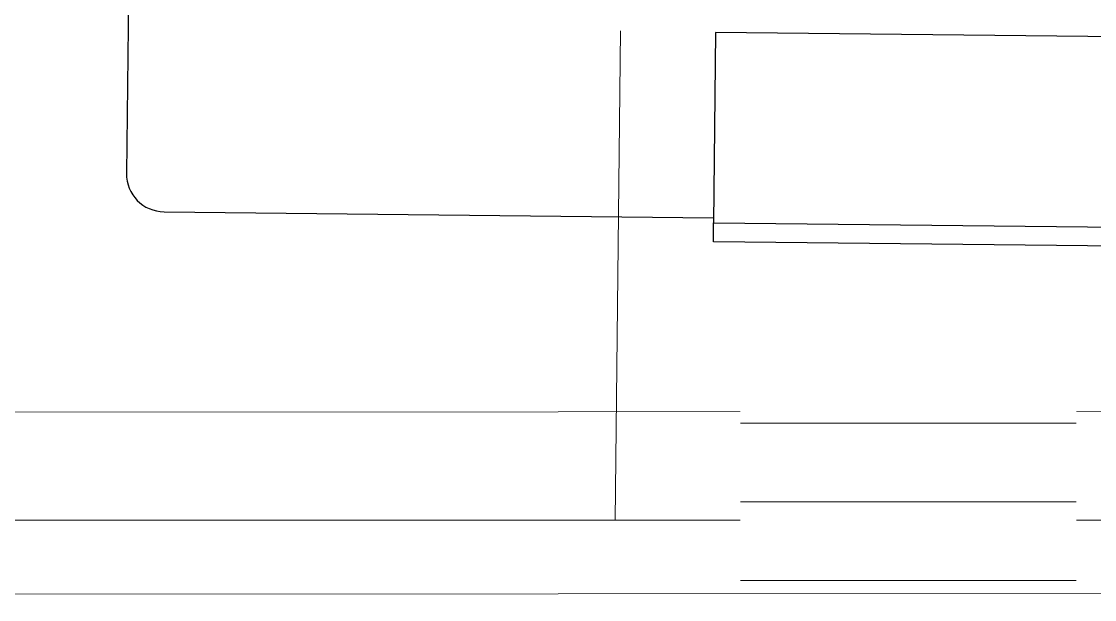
# Model space of a CAD drawing. Header units: inches. Extents: x 164.3 to 247.9, y 15.6 to 56.7.
# Drawn here: x 218.59 to 219.476, y 26.05 to 26.527 of the extents above; entities that cross this region are included whole.
import ezdxf

# ---------------------------------------------------------------- set-up
doc = ezdxf.new("R2010")
doc.units = ezdxf.units.IN
doc.header["$MEASUREMENT"] = 0
doc.set_wipeout_variables(frame=1)
doc.layers.get('0').update_dxf_attribs({"lineweight": 0})
for name, color, linetype, lineweight in [('WALL 1 100', 250, 'Continuous', 9), ('окно', 7, 'Continuous', 9), ('провода', 1, 'Continuous', 5)]:
    doc.layers.add(name, color=color, linetype=linetype, lineweight=lineweight)

# ---------------------------------------------------------------- blocks, each defined once
blk = doc.blocks.new('*U37')
blk.add_wipeout([(-69.25, 69.81), (69.25, 69.81), (69.25, -5), (-69.25, -5)]).dxf.layer = 'окно'
at = {"layer": 'окно'}
for p, q in [((-69.25, 64.81), (69.25, 64.81)), ((-69.25, 32.41), (69.25, 32.41)), ((-69.25, 0), (69.25, 0))]:
    blk.add_line(p, q, dxfattribs=at)

msp = doc.modelspace()

# ---------------------------------------------------------------- linework, layer by layer
at = {"color": 7, "linetype": 'ByBlock', "lineweight": -2}
for p, q in [((218.67933, 26.62089), (218.67696, 26.4019)), ((219.16328, 26.51802), (219.16158, 26.36109)), ((219.94796, 26.50954), (219.16328, 26.51802)), ((218.70801, 26.37018), (219.16163, 26.36528)), ((219.16141, 26.34539), (219.16158, 26.36109)), ((219.16158, 26.36109), (219.94626, 26.35261)), ((219.94609, 26.33691), (219.16141, 26.34539))]:
    msp.add_line(p, q, dxfattribs=at)
msp.add_arc((218.70835, 26.40157), 0.03139, 179.38083, 269.38083, dxfattribs=at)
at = {"layer": 'WALL 1 100', "color": 0}
for p, q in [((208.26999, 26.20028), (227.16894, 26.20887)), ((208.11999, 26.05028), (227.17, 26.05853))]:
    msp.add_line(p, q, dxfattribs=at)
at = {"layer": 'провода', "color": 1}
for p, q in [((219.08048, 26.1158), (219.08466, 26.51948)), ((221.20215, 26.1163), (208.17838, 26.11324))]:
    msp.add_line(p, q, dxfattribs=at)

# ---------------------------------------------------------------- next in the draw order: block references
at = {"layer": 'провода', "color": 7, "linetype": 'ByBlock', "lineweight": 0, "xscale": 0.002001001153108465, "yscale": 0.002001001153108465, "zscale": 0.002001001153108465}
msp.add_blockref('*U37', (219.32234, 26.06604), dxfattribs=at)

doc.saveas('drawing.dxf')
